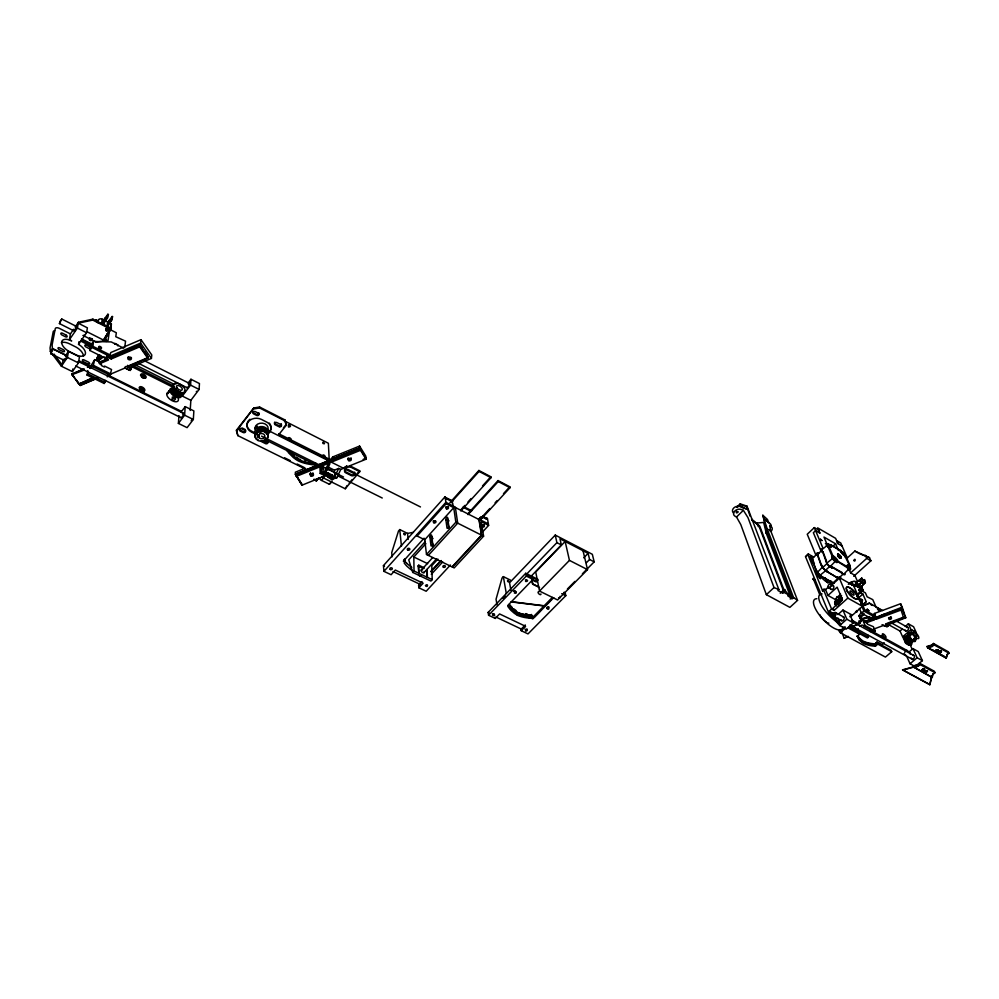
<?xml version="1.0" encoding="UTF-8"?>
<svg xmlns="http://www.w3.org/2000/svg" width="999" height="999" viewBox="0 0 999 999"><rect width="100%" height="100%" fill="white"/><g stroke="black" fill="none" stroke-linecap="round" stroke-linejoin="round"><path stroke-width="1.5" d="M266.321 433.017L266.184 430.594M266.433 433.354L266.321 430.606M264.498 432.217L264.51 428.608L420.479 506.943M264.598 431.78L264.747 429.108M264.847 432.442L264.86 428.833M264.985 432.043L264.635 429.283M265.397 432.654L265.597 430.07A2.148 1.698 1.3 0 0 265.859 429.795L265.559 429.508M265.609 431.905L265.622 429.495M265.859 432.205L265.859 429.795M262.637 430.881L262.787 428.334M263.099 431.63L263.112 428.022L263.499 431.143M263.873 431.318L264.186 428.746M260.427 431.506L260.452 427.897L259.99 431.593M261.288 430.769L261.413 428.072M261.551 431.418L262.013 427.834A2.185 1.723 1.5 0 1 262.15 428.171L262.213 430.806M262 431.443L262.013 427.834M766.196 527.16L766.32 533.379L790.521 596.753M258.579 437.35L258.604 434.94M258.591 430.944L258.991 428.346L258.966 430.756M258.791 431.518L258.791 429.008A1.811 1.436 1.5 0 1 258.616 428.583L258.616 428.534M259.116 437.062L259.228 434.627M331.743 461.313L278.733 434.677L286.201 425.362L284.94 420.854L259.553 407.954L259.553 407.005L253.821 408.004L236.476 430.157L237.824 435.601L307.68 470.154M259.553 431.118L259.49 428.683M256.768 432.904L256.943 430.169L256.918 432.579M257.18 433.653L257.168 431.243A1.536 1.211 1.6 0 0 256.768 431.306M257.48 431.805L257.779 429.133L257.854 432.242M257.667 432.604L257.892 429.857L257.879 432.305M236.451 431.118L253.821 408.004M822.052 551.935L822.989 551.76L822.052 551.935L821.303 550.149L827.184 545.417A2.735 0.912 46.2 0 1 828.283 544.717L828.758 544.293A2.735 0.912 46.2 0 0 827.659 544.979L827.746 546.753L826.623 544.88A3.422 1.136 46.2 0 1 827.809 544.13L831.068 544.942L840.733 550.536A4.645 1.523 46.3 0 0 845.941 556.193L845.254 556.818L844.692 555.531M237.824 435.601L236.476 430.157M849.762 566.458L850.436 568.781A3.434 1.136 46.5 0 1 849.3 569.592L847.614 568.643L847.901 567.757L849.287 568.556A2.747 0.912 46.5 0 0 850.349 567.807L849.762 566.458L849.287 566.883M858.266 593.406L862.574 589.547L861.138 585.701M110.964 320.217L110.427 321.253M913.411 640.484L909.627 643.468L913.323 640.222A3.609 1.186 47.6 0 1 912.849 639.934L909.515 643.331M845.254 556.818L845.291 556.168M190.197 410.464L190.859 400.337L199.101 389.423L199.45 383.554L190.946 379.258L188.199 382.942M178.983 415.621L178.396 423.401L187.1 427.647L193.331 419.48L193.868 410.926L185.215 406.63L181.169 411.988L181.219 411.238L107.88 375.05M190.859 400.337L182.33 396.079L190.559 385.114L190.946 379.258M840.971 598.001L837.374 601.76L837 600.961M906.917 641.296L907.729 641.932L911.338 638.998M178.396 423.401L184.603 415.184L185.215 406.63M182.33 396.079L182.53 393.406M107.23 375.562L125.15 367.957L130.157 370.454L131.731 366.77L151.423 358.416L151.786 354.97L141.009 339.672L110.752 352.572L109.428 357.23L111.039 358.042L139.748 345.816L148.052 357.542L128.871 365.684M130.157 370.454L131.269 368.918L127.323 366.87L147.74 358.204L147.914 356.531M148.052 357.542L148.152 356.593M139.798 345.055L110.04 357.967M147.74 358.204L139.698 346.853L139.86 344.855M151.423 358.416L140.609 343.107L141.009 339.672M131.269 368.918L131.443 367.47M127.323 366.87L127.51 365.422M127.422 366.995L127.597 365.547M125.15 367.957L125.337 366.508M124.775 347.252L125.549 341.171L115.784 336.713L116.334 332.754L110.901 329.995M117.807 345.854L117.932 344.917L114.873 343.369L114.748 344.305M107.28 376.86A5.132 1.161 -62.8 0 1 110.077 375.212L111.538 369.53L104.608 366.084L104.458 367.058L101.336 365.509L101.486 364.548L99.775 363.698L99.987 362.25L94.718 359.628L89.61 368.019M111.126 358.004L111.264 357.043M139.698 346.853L111.214 358.991L111.326 357.417L139.86 345.417M109.428 357.23L110.402 355.082L92.745 346.241L93.494 341.446L111.289 341.945L123.714 348.226M111.039 358.042L111.176 357.08M87.8 370.592L87.088 375.112L104.171 383.479L104.595 380.494M99.775 363.698L108.504 359.977L105.956 358.703L107.43 355.469L110.027 356.768M107.143 325.824L111.476 319.468L112.163 316.446L112.088 319.78L107.755 326.136L107.143 325.824L107.63 322.54L112.163 316.446M103.372 339.935L111.001 329.008L111.351 323.851L102.223 319.193A2.797 2.235 11.7 0 0 98.464 319.842L96.778 322.277M111.001 329.008L111.351 323.851M105.956 358.703L107.43 355.469M103.634 340.259L111.326 328.546L92.895 319.156L78.409 322.277L75.212 326.935M107.755 326.136L107.63 322.54M102.86 323.639L107.18 317.27L107.892 314.248L107.805 317.582L103.471 323.951L102.86 323.639L103.359 320.367L107.892 314.248M95.742 342.207L108.054 340.422L109.153 332.842L104.583 339.335L104.358 340.871L105.195 340.796M103.471 323.951L103.809 321.765M110.727 328.234L101.548 323.564L102.223 319.193M99.987 362L96.528 360.289L99.875 354.945M90.235 368.456A5.17 1.111 -62.8 0 1 92.969 366.77L94.718 359.628M98.002 322.764L98.464 319.842M92.657 342.645L91.908 347.44L112.125 357.555M107.13 359.103L89.798 350.462L90.559 345.654L93.494 341.446M73.614 329.258L70.43 333.903L69.381 339.735L71.716 340.909A10.265 5.232 32.6 0 0 62.25 340.572L61.688 341.833A10.265 5.232 32.6 0 0 69.793 351.81L76.748 355.207A10.227 5.207 32.7 0 0 85.265 354.295L85.489 352.872A10.227 5.207 32.7 0 0 78.546 344.368L86.576 332.754L87.388 327.834L78.247 323.201L92.745 320.08L92.895 319.156M98.601 377.697L80.295 385.477L76.099 379.62M93.981 377.659L78.809 384.103L91.296 378.346M54.62 330.719A4.296 2.173 32.3 0 0 53.209 331.755L50.05 347.952L50.375 351.536L61.364 366.208L72.39 371.591L78.446 362.899L79.458 356.83L68.481 351.398L65.335 355.969M78.809 384.103L71.853 374.013L83.179 369.193M72.39 371.591L72.84 368.943M78.546 344.368L78.996 341.683M69.381 339.735L77.398 328.072L78.409 322.277M61.364 366.208L67.408 357.467L68.481 351.398M63.224 359.328L62.2 364.997L53.946 353.996M736.912 507.067L740.197 503.858L747.002 506.156L778.87 589.61L777.909 590.509L782.791 593.169L783.328 590.409L758.815 525.624L751.748 519.542M782.791 593.169L784.302 589.51L788.735 594.979L787.761 595.866L792.607 598.501L793.581 597.614L767.244 529.02L762.849 515.247L766.333 529.895L792.607 598.501L790.084 598.925M924.038 668.868C921.915 670.354 921.79 671.191 924.774 669.43M847.901 567.757L847.664 568.668L847.901 567.082L838.136 561.488A4.733 1.573 46.4 0 0 832.866 555.731L828.87 546.341L827.272 546.441L828.221 546.316M931.617 676.098L929.832 684.752L931.83 676.198M932.055 677.047L932.879 673.85L932.279 677.522L913.523 666.982L932.279 677.522M929.857 648.339L926.985 646.39L931.518 645.142L933.466 643.481L948.376 651.81L949.05 653.234L947.089 654.882L946.228 658.154L947.352 653.995M924.762 670.816L925.661 672.152L927.609 670.978L925.524 671.865L924.962 670.829L924.999 671.902M940.758 650.761L939.397 652.135L939.023 650.898M905.394 638.049L908.978 634.852M922.102 669.767L922.976 670.279L924.637 669.143M860.301 582.717L864.297 579.632L865.047 582.542L860.501 587.412L858.69 583.903L859.452 584.577L862.462 581.068L861.725 578.159L856.118 582.442L857.916 585.951L862.836 581.281L861.725 578.159M861.962 585.851L865.409 582.742L864.297 579.632M852.085 584.49L852.222 585.414L851.136 582.28L852.447 584.69M924.824 671.028L925.736 671.615L926.86 670.853M314.285 479.657A1.886 0.962 38.9 0 0 314.697 479.895L316.371 480.981L317.133 478.921M314.697 479.895L316.283 480.606L316.883 478.746M832.592 556.605L831.655 556.768L832.592 556.605L833.166 557.954A2.76 0.924 46.4 0 0 835.813 560.839L837.212 561.638L836.925 562.524L835.214 561.525A3.459 1.149 46.4 0 1 832.367 558.429L831.668 556.818L832.866 555.731M106.006 317.969L105.432 318.793L108.504 314.56M106.881 334.041L104.458 340.959A4.208 0.912 -62.6 0 1 105.844 341.258M104.795 341.059L107.218 334.141M64.46 358.916C63.112 363.524 68.569 354.67 66.034 356.106M74.588 329.358C72.902 334.99 79.071 323.639 75.524 327.585M841.046 597.827L837.262 601.111M173.376 394.28L175.499 390.634M110.377 320.929L110.852 320.142M322.877 465.596L323.177 472.19L327.585 474.388L328.271 473.051L332.28 475.049L331.593 476.373L335.527 478.334L336.838 477.797L340.746 469.468L366.046 459.203L365.796 456.093L359.578 446.078L332.729 456.943L330.095 460.114M340.746 469.468L338.661 468.419L334.74 476.748L334.39 470.154L328.059 466.995M323.177 472.19L324.5 471.653L328.484 463.324L329.82 463.986L325.836 472.327M843.418 554.932A3.971 1.299 46.3 0 1 840.896 551.685L840.733 550.536M106.394 318.743L106.418 318.144M98.476 354.732L96.791 358.566L99.213 355.144M940.583 650.873C936.25 653.87 943.818 652.522 939.997 651.56M832.192 566.92L831.905 567.807L832.192 566.92L841.945 572.477L841.67 573.364L843.518 574.413L848.813 568.993A2.747 0.912 46.5 0 0 849.874 568.244L850.349 567.807M838.573 557.255L839.734 557.917L839.659 557.142M839.659 557.629L839.897 556.93M861.001 617.644L858.903 615.896L861.263 612.399M50.375 351.536L52.435 348.501L52.11 344.93L55.245 328.758A4.296 2.173 32.3 0 1 59.465 328.409L70.43 333.903M111.014 319.006L112.775 316.758M89.798 350.462L92.745 346.241M104.608 338.124L111.326 328.546M87.088 375.112L87.924 373.926A5.17 1.111 -62.8 0 1 88.499 371.978M99.7 358.778L98.089 361.064L103.134 357.105M104.895 356.868L104.47 357.455L107.967 359.203M104.171 383.479L105.007 382.305A5.132 1.161 -62.8 0 1 105.557 380.369M130.994 366.995L128.871 369.942L124.788 367.907M173.601 387.1L171.179 390.497L173.526 387.337M174.35 387.237L171.216 391.458L174.301 386.95M174.113 387.824L171.453 391.183A2.06 1.049 35.2 0 0 171.166 391.158M174.101 388.074L171.703 390.909M174.65 388.024L171.691 392.557L174.338 388.986M172.078 392.719L175.487 388.599M172.59 393.718L175.712 388.911M172.54 393.706L175.687 389.498M176.598 389.885L173.701 394.767A1.861 0.949 35.2 0 0 174.038 394.717L174.076 394.705M173.701 394.767L176.061 391.608M176.536 391.533L174.138 394.68M177.685 390.734L174.226 394.705M176.935 391.845L174.575 395.042A1.986 1.011 35.3 0 0 174.65 395.429L175.15 395.604M174.65 395.429L178.297 391.396M175.037 395.654L178.184 391.446M178.097 392.445L175.325 395.417M175.799 395.654L178.159 392.507M179.183 391.92L176.036 396.128L179.583 392.07M179.695 391.683L176.523 395.929L180.145 391.845M180.419 392.969L177.397 396.516L180.532 392.32M180.332 392.919L177.685 396.066M180.919 392.807L178.696 396.178M178.272 396.328A2.16 1.099 35.3 0 0 178.571 396.553L181.231 392.744L178.796 395.854M181.593 392.595L178.571 396.553M181.593 393.256L179.945 395.592A2.348 1.186 35.3 0 1 179.633 395.492L179.408 395.379M181.993 392.932L179.633 396.079M548.888 606.88L547.04 607.392M279.47 426.585L281.306 424.238M527.097 628.983L526.136 629.57M283.379 427.909L286.189 424.425L284.927 419.917L259.553 407.005M913.598 640.584L910.201 643.181A3.609 1.199 47.7 0 1 906.143 640.059L909.814 637.125C904.395 641.146 905.893 642.469 910.214 637.687A3.609 1.186 47.6 0 0 910.876 638.411M287.237 451.211L288.149 450.099L290.871 453.346A41.346 32.805 -1.7 0 0 298.389 459.428L299.45 460.064A41.583 33.029 -1.4 0 0 309.515 463.099L315.609 463.886L315.584 462.937L314.747 464.922L313.948 464.86A41.571 33.067 -1.5 0 1 299.787 461.613L297.515 460.489A41.533 32.967 -1.8 0 1 293.481 457.654L288.399 452.647L287.225 450.262L293.456 456.705A41.496 32.955 -1.8 0 0 298.564 460.177L299.762 460.676A41.533 33.054 -1.5 0 0 313.911 463.911L314.71 463.986M448.164 506.905L445.791 506.918A1.286 0.987 -7.9 0 0 447.727 507.317A1.286 0.987 -7.7 0 0 448.052 507.055M314.747 464.922L315.609 463.886M905.057 637.437L908.703 634.278M316.283 480.606L318.344 478.121M316.371 480.981L318.781 478.084M331.144 460.864L332.829 458.853L359.715 447.977L359.578 446.078M328.072 468.906C325.637 471.153 331.431 467.295 332.093 471.378M319.917 466.808L320.192 473.401L323.988 475.287L324.675 473.951L328.683 475.949L328.009 477.272L332.143 479.695L333.866 478.996L328.708 476.436M323.988 475.287L324.675 473.951M319.355 477.834A2.498 1.261 39.1 0 0 321.516 480.407L323.988 477.447M327.585 474.388L328.271 473.051M328.009 477.272L328.683 475.949M331.593 476.373L332.28 475.049M321.516 480.407L329.345 484.265L331.83 481.306M331.506 482.167L329.345 484.265M321.553 477.035L345.229 488.761L359.727 471.678L350.075 466.795L347.053 467.157L345.954 468.469L345.891 467.532M84.153 335.115L83.404 335.751M346.653 465.809L344.967 467.807L344.905 466.87M356.156 474.887L359.665 470.754L350.012 465.871L350.075 466.795M347.165 485.477L345.229 488.761M349.163 483.116L352.16 479.595M413.436 532.342L407.53 533.391L399.762 529.582L398.501 531.006L391.733 552.559L392.132 556.83M450.424 565.009L426.173 591.246L418.906 587.824L423.151 583.204L395.329 570.042L391.108 574.725L383.941 571.353L383.441 565.609L445.104 496.715L446.516 498.776M383.941 571.353L445.879 502.335L455.344 507.142L457.692 523.151L428.346 555.382M257.317 431.031A4.333 3.422 1.4 0 1 261.338 428.359L261.351 428.296A4.333 3.422 1.4 0 1 265.684 430.756M455.407 507.529L478.921 519.492L481.481 535.114L452.06 566.883L426.498 554.495L424.737 539.772L417.12 536.038L446.091 503.783L445.104 496.715M449.887 502.722L478.896 470.467L490.821 476.76L490.996 477.709L460.826 510.976M451.061 502.534L479.058 471.416L478.896 470.467M424.063 538.186L403.334 561.176L405.057 562L404.17 562.986L405.144 564.235A38.149 28.546 -7.6 0 0 407.18 566.47L410.364 569.18A38.149 28.546 -7.6 0 0 413.049 570.966M424.737 539.772L453.733 507.667L446.091 503.783M425.337 541.508L408.741 559.865L412.737 572.427L430.894 581.056L432.205 579.645L431.805 565.671L437.874 559.065M412.737 572.427L414.036 570.991L413.811 557.005L425.899 543.631M460.676 510.014L464.835 505.419M467.957 501.985L471.078 498.551M482.505 485.939L490.821 476.76M426.498 554.495L455.844 522.227L453.733 507.667M418.743 565.197L418.906 573.314L418.082 565.933L418.743 565.197L424.363 567.894M467.894 513.673L498.051 480.581L509.802 486.775L509.989 487.724L481.568 518.656M468.044 514.635L498.226 481.53L498.051 480.581M421.353 570.017L432.679 557.604M424.1 572.514L436.488 558.99M430.931 571.316L440.234 561.176M478.509 519.492L480.569 517.232L482.242 518.094L482.042 516.895L486.6 519.218L486.363 517.782L487.425 518.331L488.623 525.387L482.392 532.13M418.906 587.824L418.618 585.264L422.015 581.58M430.994 571.803L441.333 560.539M478.583 519.98L480.569 517.232M421.103 582.005L418.618 585.264M481.406 517.694L489.822 508.528M495.079 502.809L497.177 500.524M503.496 493.643L509.802 486.775M431.293 574.35L442.707 561.95M488.386 523.938L479.158 519.255L481.78 535.264L452.36 567.032L454.17 567.907L483.591 536.176L481.181 521.615L488.623 525.387M936.363 649.812L936.812 651.023L938.211 649.787M937.849 649.937L935.788 649.949M769.68 530.831L769.742 529.745M921.915 669.904C923.113 672.265 925.748 667.931 922.639 669.205M510.614 580.194L503.359 576.635L502.06 577.984L496.053 599.225L497.002 604.944M862 605.631L863.76 603.796M875.549 617.507L863.873 611.001L861.812 606.218L866.183 601.648L862.874 594.055L859.764 592.307M175.424 397.352L173.501 398.139L172.315 397.028M582.392 573.801L594.18 561.85L592.332 554.295L555.244 535.089L509.565 582.779L510.939 590.446M564.223 592.395L565.209 592.882L565.821 595.666L528.009 633.903L521.216 630.694L525.549 626.298L499.587 613.948L495.267 618.418L488.586 615.259L488.136 612.437L525.749 573.289L537.912 579.333M503.121 598.389L505.282 596.153M526.972 573.776L556.905 542.644L555.244 535.089M488.586 615.259L526.286 576.073L525.749 573.289M531.393 575.973L561.338 544.93L559.977 538.811L588.111 553.359L589.597 559.49L594.18 561.85M531.331 576.947L532.991 579.395L507.754 605.506L509.365 606.281L508.454 607.217L509.315 608.391A36.963 26.773 -11.4 0 0 511.151 610.514L514.048 613.061A36.963 26.773 -11.4 0 0 516.533 614.735L517.407 615.247M539.535 587.574L532.667 584.19L531.98 579.308L537.45 582.017M539.522 591.071L569.442 560.389L565.159 541.495L535.726 571.99L539.522 591.071L557.592 599.962L587.524 569.63L583.029 550.736M529.108 616.695L531.83 615.946L531.218 618.169L529.358 618.031M583.741 557.817L588.111 553.359M508.828 605.594A36.888 26.786 -11.5 0 0 511.338 608.379L512.037 609.028A36.888 26.786 -11.5 0 0 516.908 612.449L517.907 612.849A36.901 26.873 -11.4 0 0 529.994 615.322L531.555 614.485L531.743 615.446L530.182 616.296A36.926 26.886 -11.4 0 1 517.082 613.423A36.913 26.786 -11.5 0 1 512.949 610.626L511.5 609.353A36.913 26.786 -11.5 0 1 509.003 606.568L508.454 605.831M521.216 630.694L520.979 629.358L525.299 624.962M530.956 616.833L531.218 618.169L532.792 618.93L533.416 616.708L552.397 597.402M586.376 562.749L589.597 559.49M550.437 600.324L544.992 605.856L511.313 601.673M550.486 600.561L545.042 606.106L511.351 601.922M523.239 628.371L525.399 626.186M534.028 617.419L540.496 610.839M545.879 605.369L550.199 600.986M553.733 597.652L533.666 618.044L532.08 617.27M567.395 588.998L574.9 581.406M789.198 596.615L791.133 594.667M924.774 671.453L926.248 672.015L927.022 670.766M737.312 507.417L739.535 505.244M743.381 510.327L741.333 509.552A4.995 3.646 -19.3 0 0 734.864 510.976A4.995 3.646 -19.3 0 0 734.715 515.996L736.513 517.007L743.381 510.327L747.989 517.644L774.025 587.549L778.87 589.61M249.962 419.243L248.389 420.754A9.49 7.517 1.7 0 0 251.498 431.131L255.232 432.942M756.168 523.089L763.648 522.44L766.32 533.379L766.121 527.572M915.121 637.774L913.76 638.636M766.333 529.895L767.244 529.02L768.194 529.557M820.966 550.899L813.361 532.717L815.584 530.631L819.867 533.116L818.506 530.044L814.31 527.609L807.242 534.24L815.971 555.382M837.924 614.572L842.981 610.052L851.872 614.947A3.509 1.224 47.2 0 0 850.524 616.033L853.383 622.827L846.278 629.095L839.697 625.524L828.745 612.974L805.531 556.718L808.116 553.933L813.773 557.055M808.578 554.108L805.531 556.718M770.928 531.48A4.933 3.546 -19.9 0 0 771.178 526.585L769.68 525.337L770.579 530.481L797.552 600.362L789.897 607.367L766.358 594.667L774.025 587.549M818.493 553.159A3.409 1.149 46.3 0 0 817.095 554.045L811.712 559.015L817.045 572.04A3.434 1.186 46.5 0 0 820.291 575.624L833.803 583.216L838.161 579.27M825.936 546.278L828.283 544.717M833.591 583.404A2.735 0.937 46.7 0 1 833.141 583.191L819.655 575.611A2.747 0.949 46.5 0 1 817.032 572.739L812.187 559.278A2.722 0.937 46.3 0 1 812.05 558.678M821.727 565.946L817.569 554.345L821.777 550.449M821.253 565.684L817.095 554.045M780.244 593.256L784.302 589.51M783.328 590.409L784.315 590.946L785.289 590.059M832.791 546.391L835.589 543.806L823.975 537.075L827.384 545.079M831.905 567.807L830.032 566.745A3.447 1.161 46.4 0 1 826.747 563.149L822.514 551.498M821.727 565.247L822.477 567.057L817.507 572.302A2.747 0.949 46.5 0 0 820.129 575.174L825.761 570.654L836.925 577.672L837.199 576.785L836.925 577.672M826.747 563.149L832.691 558.391A2.76 0.924 46.4 0 0 835.326 561.276L830.032 566.745M827.634 571.715L825.324 570.042A2.76 0.937 46.5 0 1 822.951 567.32L827.197 563.386L825.986 561.338M837.961 554.02L837.674 554.27A2.572 0.849 46.4 0 1 839.884 555.744A2.572 0.849 46.4 0 1 841.021 557.929M844.704 554.845A2.722 0.899 46.3 0 0 842.107 552.01L841.645 552.447A2.722 0.899 46.3 0 1 844.118 555.032M825.599 570.217L829.869 566.308L831.717 567.357M837.212 561.638L836.875 562.499L838.136 561.488M827.16 572.14L827.434 571.253M847.189 558.066L854.869 551.073L869.492 557.667L870.903 560.789L853.708 576.323M841.67 573.364L841.945 572.477M849.762 567.195L850.024 565.584L845.941 556.193M840.671 594.155L834.939 599.313L827.959 595.454L825.574 589.622L828.945 586.563M831.193 584.527L839.048 577.397L853.533 585.589L854.694 584.54L863.348 590.147L856.605 596.178M837.199 576.785L839.023 577.822L843.331 573.963A2.747 0.924 46.6 0 0 844.542 573.963M848.139 570.491L850.336 568.506L848.463 566.708L849.912 568.144M850.661 572.902L866.72 558.366L865.321 555.244M827.959 595.454L837.137 587.162L842.394 599.7L833.116 608.016L834.09 610.414L847.814 598.114L862.462 606.293L851.036 616.433M848.301 584.328L850.586 582.267L851.498 582.492M849.999 583.953L852.135 582.017A2.198 1.498 -21.1 0 1 855.144 581.48L857.354 582.729M857.916 585.951L856.48 582.654L857.729 581.256M859.24 580.419L862.087 578.371M837.137 600.624L840.808 597.315M836.987 601.123L840.646 598.001M853.933 586.513L855.094 585.476L863.348 590.147M840.409 600.124C836.001 605.069 836.737 600.299 840.996 598.376M837.412 601.785L841.033 598.576M838.211 603.396L837.437 602.547L841.245 599.325M837.587 602.822L841.021 599.325M837.899 603.021L841.208 599.625M837.986 618.094L840.671 624.65L829.182 611.251L831.618 609.053L834.09 610.414M857.554 585.739L859.09 584.365M838.061 603.546L841.87 600.624M828.745 612.974L829.719 612.112M838.611 603.958L840.459 602.385M860.139 587.2L862.037 586.038M858.641 597.839L862.874 594.055M861.825 605.519L866.183 601.648M839.697 625.524L846.802 619.218L853.383 622.827M849.862 616.733L851.872 614.947M861.812 606.218L869.33 603.059L882.592 610.514M868.356 603.92L869.33 603.059M841.72 630.956L839.834 629.944L838.873 630.794L840.409 632.754L885.439 657.092L891.72 651.698L891.083 650.262L877.209 642.694L874.824 644.767L873.114 644.642A34.141 22.615 -21.1 0 1 866.383 643.368L862.986 642.082A32.455 21.454 -21.1 0 1 857.154 635.976M839.822 631.306L845.042 626.685M859.365 608.391L861.425 613.174L864.859 610.139L875.386 615.996L874.412 616.87L875.798 618.356L900.761 609.09L903.67 617.882L885.926 624.462L888.261 625.824L886.975 626.935L883.99 625.274L874.05 628.958M840.409 632.754L845.629 628.121M859.427 617.132L863.785 613.274M864.197 614.223L859.827 618.081L863.273 619.867M856.892 624.65L862.574 619.63L866.058 621.403L865.571 621.84M867.831 617.182L869.692 618.206L869.642 616.545M875.624 617.794L873.263 616.408L871.79 617.707L872.414 619.143L873.888 617.844L876.248 619.23L901.011 610.039L900.361 608.603M870.703 619.979L872.889 618.056M855.381 627.946L857.267 632.417L858.241 631.555A4.158 2.81 -60.7 0 1 858.228 628.746M864.11 626.385L865.097 625.524L875.299 631.143L874.325 631.992L864.11 626.385A4.158 2.81 -60.7 0 0 859.952 626.086M874.824 617.819L902.184 607.167L905.768 617.757L887.649 624.949L885.638 623.826M859.003 632.767L859.615 634.215L857.229 636.301L857.754 637.412A32.48 21.454 -21.1 0 0 863.586 643.518L866.108 644.53A34.178 22.615 -21.1 0 0 873.725 646.078L875.436 646.203L877.834 644.13L891.72 651.698M868.218 635.339A4.146 2.822 -60.7 0 0 868.443 637.125L867.469 637.974L857.267 632.417M887.786 624.225L900.024 631.031L902.109 629.233M905.244 626.523L908.366 623.813L913.573 626.735L916.245 632.529L911.026 629.607L908.366 623.813M857.791 635.714A32.443 21.466 -21.1 0 0 863.261 641.171A34.141 22.627 -21.1 0 0 873.388 643.731L874.962 643.856L876.91 642.157L881.805 644.83L884.215 642.732M911.026 629.607L902.634 636.838L900.024 631.031M908.99 634.153L904.957 637.787L905.431 638.598M904.957 637.961L908.528 634.715M905.156 638.723L908.903 635.289L905.156 638.723L908.228 636.75M908.99 635.539L905.094 638.486M909.04 636.301C912.062 638.773 898.113 642.744 909.24 636.288A3.609 1.186 47.6 0 0 909.714 636.987M905.556 639.348L909.277 636.301M905.631 639.647L909.24 636.6M906.33 640.659L909.902 637.587M910.264 637.724L906.917 641.071L910.501 637.999M906.93 641.358L910.501 638.299M907.192 641.633L910.763 638.561M907.404 641.608L911.026 638.561M907.704 641.87L911.275 638.811M912.137 639.522L908.278 642.357M909.028 643.156L912.611 639.897L909.04 642.956M909.714 643.156L910.264 643.606L914.035 640.571M910.751 643.493L913.511 641.108M904.632 652.31L906.892 650.386A3.821 1.286 47.9 0 1 910.214 653.746M905.294 654.695A3.821 1.286 47.9 0 1 907.142 657.255L910.052 663.761L915.321 666.633L922.402 660.651L918.231 651.535L912.974 648.638L909.352 651.735L910.539 654.357M910.052 663.761L917.119 657.754L922.402 660.651M927.197 646.865L932.229 645.204L931.955 646.091L927.646 647.814L946.228 658.154M927.646 647.814L932.179 646.565L934.14 644.904L949.05 653.234M918.019 665.746L918.281 664.859L913.086 666.021L917.582 664.797L919.505 663.161L934.365 671.278L935.027 672.714L933.103 674.325M913.735 667.457L918.231 666.221L920.166 664.597L935.027 672.714M940.821 651.098C941.158 654.32 936.725 650.886 940.858 651.061M922.452 669.367L923.313 668.631M841.645 595.729L840.758 596.79A1.399 0.824 -57.3 0 0 840.696 597.677L840.833 597.889A1.386 1.061 -67.3 0 0 842.182 597.827M96.528 360.289L101.573 356.331M742.382 505.719L747.002 506.156M911.538 633.878L910.514 635.714M840.271 577.547L839.572 578.059A2.735 0.924 46.6 0 0 840.284 577.672L840.122 577.035M421.016 575.886L420.804 576.036A1.861 0.962 42.3 0 1 418.668 575.012L418.569 574.875M261.226 433.079L259.49 432.942M494.093 613.861C489.185 616.183 497.739 615.884 493.494 614.185M548.501 607.267L547.302 607.479M905.594 637.724L906.605 637.837A3.609 1.199 47.7 0 0 906.143 640.059M110.277 356.031L140.609 343.107M131.281 348.514L134.141 347.29M87.425 367.382L91.671 365.572M98.751 362.55L107.243 358.928M110.077 357.717L114.323 355.906M117.145 354.707L121.391 352.897M124.226 351.685L128.471 349.875M131.306 348.676L135.552 346.865M84.291 368.931L71.803 374.263L80.295 385.477M88.799 367.02L91.633 365.809M98.714 362.787L107.455 359.066M80.332 385.227L95.817 378.658M172.465 393.206L172.515 393.181A1.911 0.974 35.2 0 0 172.265 393.381M131.381 357.779A1.773 1.411 9.2 0 1 130.744 358.279L130.32 358.391A1.773 1.411 9.2 0 1 128.134 357.292M305.282 468.156L295.379 472.19L295.429 474.388L301.998 484.19M363.124 459.39L365.971 458.241L359.715 447.977L295.417 474.138L302.023 485.177L327.535 474.825M295.429 474.388L359.715 447.977M295.804 475.424L360.09 448.776L295.791 474.925L302.023 485.177M296.191 476.461L360.502 450.299L366.046 459.203M320.192 473.401L321.516 472.864L324.7 474.438M334.39 470.154L338.661 468.419M71.728 374.75L84.116 370.092M875.811 616.957L874.3 613.511L900.611 603.733L902.184 607.167M848.301 627.559L852.622 625.948M855.506 624.887L859.827 623.276M864.16 621.665L872.814 618.456M875.449 617.37L876.248 619.23M881.468 615.247L885.788 613.636M848.388 627.797L859.939 623.513M864.26 621.902L872.914 618.693M877.072 617.245L897.439 609.69M854.869 627.06L850.936 628.521L850.336 627.085M865.721 621.366L866.345 622.802L873.938 619.979L873.313 618.543M848.376 636.425L844.068 638.024L848.463 636.663M887.012 623.314L903.508 617.207M863.124 605.769L867.045 604.383M257.218 432.33L257.155 432.355A1.861 1.461 1.5 0 0 256.668 432.604L256.843 432.954M859.689 589.048C862.587 588.486 859.502 592.082 858.703 589.847M929.832 684.752L902.572 669.842L918.106 665.584L918.231 666.221M902.696 670.129L918.231 665.871M526.236 629.695C523.164 632.866 530.944 629.807 525.049 629.32M939.747 651.56L938.536 651.41M526.598 579.982C522.664 583.204 531.431 580.444 525.387 579.932M837.574 555.943L839.897 557.405M837.811 555.606L838.81 556.118M860.151 618.843L868.456 617.082M861.088 619.355L869.38 617.594M253.808 408.953L259.553 407.954M493.518 614.085L492.395 613.836M261.251 428.371L260.851 430.794L260.789 428.346A1.823 1.436 1.5 0 0 260.489 427.934L260.452 427.897M77.085 326.748L61.813 319.043L60.24 321.004L59.428 323.576L74.7 331.256M59.428 323.576L61.813 319.043M864.672 579.845L863.748 579.607M829.445 545.054L830.144 545.092M531.743 615.446L531.056 615.396A36.938 26.836 -11.3 0 1 517.944 612.537A36.751 26.648 -11.4 0 1 513.848 609.727L513.111 609.103A36.751 26.648 -11.4 0 1 509.915 605.669L509.04 604.445M67.02 355.931L53.122 349.076L51.523 351.036L50.674 353.696L64.585 360.527M50.674 353.696L53.122 349.076M867.607 611.85L866.707 610.152M309.478 462.15L310.14 462.262M839.535 557.654L838.611 557.13M837.749 555.319L839.497 556.63M922.589 670.941C926.722 671.041 922.052 667.819 922.577 670.928M558.528 597.914L560.227 597.614L560.052 596.378M349.076 459.577L348.164 458.966A1.598 1.249 -3.1 0 0 351.186 458.441A1.598 1.249 -3.2 0 1 350.911 459.053M171.766 391.77L171.915 392.17A1.573 0.799 35.2 0 0 171.641 392.195M823.738 590.034L823.576 589.972A3.372 1.186 46.8 0 0 822.764 591.208L807.854 554.57M859.015 553.483L869.492 557.667M289.073 424.85L289.348 424.975A1.286 0.637 38 0 1 290.297 426.585A1.286 0.637 38 0 1 288.424 425.636A1.286 0.637 38 0 1 289.348 424.975M171.641 390.397L171.878 390.147A1.848 0.937 35.2 0 1 171.603 389.822L171.753 389.622A2.348 1.199 35.1 0 1 172.09 389.797M819.08 574.737L817.881 573.301L818.543 573.426M812.649 559.39L812.624 560.252M520.979 629.358L522.252 629.957M383.441 565.609L384.54 566.121M393.007 571.528L420.404 584.477M839.073 556.93L838.361 556.381M488.136 612.437L489.148 612.924M496.253 617.195L522.19 629.482M414.036 570.991L432.205 579.645M418.082 565.933L423.701 568.631M413.811 557.005L427.659 563.673M531.83 615.946L533.416 616.708M255.22 433.903L251.486 432.092A9.503 7.517 1.7 0 1 248.376 421.715L249.95 420.204A9.503 7.517 1.7 0 1 261.488 419.418L267.595 422.577A9.478 7.492 1.4 0 1 270.205 431.481L268.893 433.129A9.478 7.492 1.4 0 1 267.095 434.44M75.712 365.996L181.431 417.907M87.924 373.926L105.007 382.305M92.969 366.77L110.077 375.212M532.892 583.965L538.386 586.675M78.821 360.714L89.885 366.171M52.435 348.501L64.985 354.695M78.134 361.413L183.766 413.486M67.408 357.467L78.446 362.899M184.603 415.184L193.331 419.48M429.932 537.25L430.969 545.629A1.461 0.637 -63.7 0 0 431.943 545.641A1.461 0.637 -63.7 0 0 432.679 543.743L431.63 535.364A1.461 0.624 -63.6 0 0 430.669 535.364A1.461 0.624 -63.6 0 0 429.932 537.25L431.755 538.149L432.804 546.528M323.976 474.8L327.984 476.785M526.286 576.073L532.991 579.395M561.725 593.643L565.821 595.666M535.914 581.818L531.805 579.782L532.667 584.19M284.615 457.804L290.185 460.564M297.165 464.011L304.133 467.47M93.819 365.572L110.914 374.038M241.933 427.884L244.83 429.333A1.648 1.299 2.2 0 1 245.167 429.558M265.297 439.76L323.776 468.881M337.699 475.824L382.255 498.014M264.723 440.197L267.17 441.421A1.636 1.286 0.9 0 1 267.695 443.194A1.636 1.286 0.9 0 1 265.434 443.593L261.763 441.758A1.636 1.286 1.1 0 1 261.026 440.959M324.5 471.653L328.296 473.538M332.305 475.536L336.838 477.797M261.763 440.796L266.671 442.794A1.636 1.286 1 0 0 267.894 441.271L267.744 440.959M327.56 473.888L331.568 475.886M538.111 580.307L526.96 574.775L526.773 573.801L527.072 574.825M80.607 341.021L91.633 346.541M131.618 366.546L172.977 387.25M90.609 347.302L86.513 345.254A1.761 0.887 33 0 0 84.815 345.417A1.761 0.887 33 0 0 86.214 347.128L90.31 349.175M127.51 366.271L130.881 367.957M107.218 356.905L111.214 358.991M261.538 436.126L343.544 477.023M445.854 519.642L447.003 527.971A1.523 0.674 -63.3 0 0 448.039 527.959A1.523 0.674 -63.3 0 0 448.801 525.986L447.639 517.669A1.523 0.662 -63.2 0 0 446.603 517.682A1.523 0.662 -63.2 0 0 445.854 519.642L447.677 520.554L448.651 527.497M134.915 364.647L173.863 384.19M81.518 338.873L92.02 344.143M81.419 339.847L92.457 345.367M132.442 365.397L173.814 386.126M190.559 385.114L199.101 389.423M455.844 522.227L481.481 535.114M481.78 535.264L483.591 536.176M83.042 335.452L95.554 341.733M138.624 363.386L187.25 387.824M330.594 459.827L278.721 433.728L278.733 434.677M86.813 331.656L106.244 341.458M143.731 360.377L189.548 383.491M284.066 420.716L328.371 443.256L329.208 459.89M109.553 320.954L108.941 320.642L109.528 321.141M569.442 560.389L587.524 569.63M446.391 497.814L452.972 501.173M463.873 506.743L471.715 510.739M482.467 516.233L486.326 518.206L486.488 519.155M446.403 498.713L452.035 501.585M463.061 507.205L471.328 511.426M92.745 320.08L111.201 329.47M77.398 328.072L86.576 332.754M556.905 542.644L561.338 544.93M843.331 573.963L832.379 567.37M818.705 553.621L818.443 553.483A2.722 0.924 46.3 0 0 817.469 554.095L817.569 554.345M479.058 471.416L490.996 477.709M498.226 481.53L509.989 487.724M902.572 669.842L929.694 684.465M862.499 641.833L866.32 643.905M859.24 640.072L866.058 643.768M853.883 629.607L858.778 632.267L853.87 629.607M783.765 592.27L788.735 594.979M793.581 597.614L797.552 600.362M847.989 627.884L859.615 634.215M833.553 616.258L841.633 620.679M849.724 625.099L913.111 659.715M858.241 631.555L868.443 637.125M881.805 644.817L876.91 642.157L874.612 644.28L872.901 644.155A34.128 22.627 -21.1 0 1 862.774 641.595A32.443 21.454 -21.1 0 1 857.317 636.138M848.688 627.147L860.651 633.816M851.46 619.954L858.216 623.663M870.391 630.344L906.892 650.386M835.501 612.524L843.581 616.957M851.672 621.39L913.635 655.381M829.182 611.251L834.34 614.06M830.906 612.412L835.002 614.647M858.903 615.896L859.827 616.408M866.345 622.802L867.769 624.325L873.376 626.685L875.299 631.143M868.318 616.745L870.179 617.782M861.425 613.174L873.938 619.979M882.055 624.625L884.777 626.136M828.546 587.824L831.255 589.335M874.3 613.511L875.374 614.11M890.796 622.552L905.681 630.856M940.146 650.649L941.582 651.46M836.862 596.615L840.821 598.813M932.517 649.812L944.455 656.455M927.422 647.34L946.003 657.679M830.469 584.153L833.178 585.664M896.715 621.253L907.542 627.31M859.789 600.824L862.362 602.26M813.086 579.27L814.197 579.895M825.574 589.622L825.087 589.36A3.372 1.174 46.8 0 0 823.725 590.334L831.618 609.053M881.006 609.964L876.111 607.217L872.764 599.637L867.12 596.803L865.384 592.844L861.875 590.859M870.441 604.395L872.289 605.419L871.877 604.482M855.007 585.851A2.21 1.498 -21 0 1 857.055 585.876L862.587 588.998M860.701 589.098L860.027 590.359L858.89 589.947M826.972 571.69L836.737 577.21M752.16 520.442L753.121 520.991M826.46 560.901L822.989 551.76M840.122 551.236L841.445 551.997M825.399 543.518L827.984 545.017M831.243 545.392L840.596 550.811M840.733 551.223L842.107 552.01M854.869 551.073L857.979 552.884M866.72 558.366L870.903 560.789M842.07 546.003L837.861 543.556L835.589 538.311L817.644 527.872L819.867 533.116M812.187 559.278L811.712 559.003A3.397 1.161 46.3 0 1 812.836 557.966M829.869 566.308L829.595 566.133A2.76 0.937 46.4 0 1 827.209 563.411L827.209 563.411M813.76 578.633C811.45 577.385 814.734 581.793 814.797 579.882M905.156 637.911L905.169 637.374M174.638 397.652L174.987 397.889A1.698 1.249 -6.8 0 1 173.351 400.087L172.939 399.925A1.711 1.386 13.1 0 1 172.153 399.013L172.09 398.663A1.598 1.336 36.9 0 1 172.952 397.515L173.351 397.415A1.711 1.386 13.1 0 1 174.65 397.639M514.048 591.258C516.683 590.809 517.37 594.193 514.385 593.069C514.535 590.484 517.482 591.883 513.948 591.121M816.782 570.491C810.601 567.482 826.373 588.523 818.094 572.802M843.268 553.146L842.856 552.197L844.255 553.359L842.457 552.859L843.83 554.358L843.431 553.421M751.523 519.068L759.764 526.161L784.315 590.946M762.849 515.247L767.482 519.48L768.805 522.889L764.922 519.343L770.017 523.588A4.933 3.546 -19.9 0 1 770.928 526.773M406.868 563.436L410.04 566.133A38.062 28.534 -7.6 0 0 411.813 567.345M838.898 556.705L837.986 555.494M329.383 476.773L332.143 479.695M290.846 452.397L289.46 450.811M839.585 556.418L838.173 555.357L837.811 556.081M839.073 556.356L839.11 557.017A2.223 0.737 46.4 0 0 838.785 556.718L838.898 556.967M509.865 604.832L510.314 605.419A36.726 26.648 -11.4 0 0 510.926 606.118M839.834 629.944L841.37 631.892L840.783 630.444M71.853 374.013L74.401 377.385M837.786 600.799L837.749 600.411A1.848 0.649 46.9 0 1 838.011 600.686L838.211 600.886A3.684 1.286 47 0 0 837.836 600.874M140.697 346.029L142.345 348.376M144.843 351.898L147.328 355.419M140.609 346.191L147.889 356.768M177.01 396.066L177.023 396.091A1.786 0.912 35.3 0 0 177.347 396.478M736.513 517.007L740.796 524.6L766.358 594.667M847.627 567.22L848.151 568.244L837.05 561.163A4.046 1.349 46.4 0 0 833.104 556.843L832.155 556.381L827.734 546.003L828.77 546.678A3.984 1.324 46.2 0 0 829.195 546.903M829.907 544.617L830.419 545.629A3.984 1.324 46.2 0 1 829.595 547.065M811.887 557.654C807.579 552.01 812.249 565.759 814.447 563.886M933.466 643.481L934.14 644.904M822.951 567.32L822.202 565.509M904.719 615.471L905.768 617.757M912.974 648.638L917.119 657.754M919.505 663.161L920.166 664.597M910.314 645.142L912.149 649.2M887.624 624.387L888.261 625.824M861.613 587.35L862.574 589.547M873.263 616.408L873.888 617.844M847.427 558.291L840.758 542.981L836.65 540.596L837.961 543.618M857.579 581.605L854.832 575.299L850.561 572.864L849.45 570.279M855.144 581.48L857.055 585.876M869.155 616.97L869.692 618.206M854.694 584.54L855.094 585.476M862.786 605.357L864.859 610.139M835.589 543.806L838.473 550.486M852.135 582.017L862.462 606.293M877.209 642.694L877.834 644.13M874.824 644.767L875.436 646.203M862.262 619.055L865.097 625.524M839.048 577.397L847.814 598.114M756.643 522.627L758.353 526.648M814.31 527.609L822.639 547.415M831.18 581.131L832.766 584.952M842.981 610.052L846.802 619.218M826.298 579.07L827.397 581.73A7.867 2.735 46.6 0 1 827.784 582.979M825.274 577.897L827.022 582.117M812.399 558.903L813.935 562.637M813.636 579.582L819.879 595.029M842.082 632.829L844.167 638.261M740.197 503.858L741.458 507.267L747.177 509.19L740.222 506.555A4.983 3.646 -19.4 0 0 733.766 507.979A4.983 3.646 -19.4 0 0 733.616 512.986M360.127 449.263L360.502 450.299M746.665 506.418L750.187 516.246M900.611 603.733L904.195 614.323M564.11 592.345L564.435 593.369M530.681 615.372L530.869 616.346M525.911 613.573L526.448 616.433M509.128 604.944L509.365 606.281M508.454 607.217L508.216 605.881L509.078 607.055A36.926 26.773 -11.4 0 0 510.914 609.153L513.811 611.725A36.926 26.773 -11.4 0 0 517.182 613.91A36.938 26.898 -11.6 0 0 529.083 616.795M503.359 576.635L506.293 593.481M480.656 517.719L481.068 520.229M495.042 617.082L495.267 618.418M450.786 500.949L450.961 502.147L452.659 503.021L453.096 505.993M426.511 569.979L427.385 577.347L427.172 569.243M416.945 534.577L417.12 536.038M407.53 533.391L408.179 539.46M405.057 562L404.745 558.953L403.858 559.939L404.832 561.188A38.062 28.534 -7.6 0 0 406.868 563.411M399.762 529.582L401.448 546.303M359.665 470.754L359.727 471.653M346.99 466.221L347.053 467.157M332.729 456.943L332.829 458.853M321.228 466.271L321.516 472.864M286.189 424.425L286.201 425.362M284.927 419.917L284.94 420.854M915.459 640.846A5.507 1.811 47.6 0 1 909.902 638.274A5.507 1.811 47.6 0 1 908.815 633.191M910.926 641.346A5.495 1.823 47.7 0 1 910.251 644.48A5.495 1.823 47.7 0 1 904.557 638.798A5.495 1.823 47.7 0 1 906.243 636.675M911.088 643.918A5.495 1.823 47.7 0 1 908.615 644.63A5.495 1.823 47.7 0 1 903.833 639.422A5.495 1.823 47.7 0 1 904.669 636.912M845.029 574A3.434 1.149 46.6 0 1 843.518 574.413M841.757 552.197A3.397 1.124 46.3 0 1 844.367 554.92M821.303 550.149A3.409 1.149 46.2 0 1 821.877 548.938M840.596 577.322A3.422 1.161 46.6 0 1 839.547 578.433M831.068 544.942A4.67 1.548 46.2 0 1 828.87 546.341M847.901 567.082A4.708 1.548 46.6 0 1 850.024 565.584M811.712 559.715A2.722 0.937 46.3 0 1 811.663 558.841M847.464 566.808A4.021 1.324 46.6 0 1 849.212 566.096L850.236 566.77L844.792 555.931A3.971 1.299 46.3 0 1 843.893 555.319M839.884 557.904A2.572 0.849 46.4 0 1 837.674 555.694A2.223 0.737 46.4 0 1 837.961 555.956M837.661 554.582A2.235 0.737 46.4 0 1 840.159 556.256A2.235 0.737 46.4 0 1 840.159 557.854A2.235 0.737 46.4 0 1 837.661 555.357M825.761 570.654A3.447 1.174 46.5 0 1 822.477 567.057M821.69 550.199A2.722 0.912 46.2 0 1 821.702 549.562M837.874 622.589A20.317 7.168 47 0 1 821.253 604.994A20.317 7.168 47 0 1 822.09 593.968M841.732 629.482A20.28 7.243 47.1 0 1 820.441 616.371A20.28 7.243 47.1 0 1 816.857 598.701M843.031 627.06A20.28 7.243 47.1 0 1 842.806 628.071M828.895 623.189A7.68 2.76 47.1 0 1 827.821 622.877M826.585 622.24A7.68 2.76 47.1 0 1 819.804 614.61M862.187 599.687A4.096 2.722 -59.9 0 1 862.599 600.324M859.29 599.537A4.096 2.722 -59.9 0 1 861.613 599.275M859.939 599.837A3.409 2.273 -59.9 0 1 862.062 603.221M858.853 599.862A3.409 2.273 -59.9 0 1 861.662 600.499A3.409 2.273 -59.9 0 1 860.801 604.395M890.683 616.795A1.399 0.924 -21.2 0 1 888.673 617.744M855.581 630.169A1.399 0.924 -20.2 0 1 854.969 630.531M853.358 629.645A1.399 0.924 -20.2 0 1 853.72 629.145M890.846 616.77A1.399 0.924 -21.2 0 1 888.511 617.882M855.681 630.406A1.399 0.924 -20.2 0 1 855.069 630.769M873.301 630.893A4.146 2.822 -60.7 0 1 874.325 631.992M870.141 631.668A4.146 2.822 -60.7 0 1 872.577 630.706M838.661 603.983A3.684 1.286 47 0 1 837.537 601.036M841.345 600.736A5.632 1.948 47 0 1 840.321 596.166M838.536 604.882A5.619 1.961 47 0 1 836.001 600.312A5.619 1.961 47 0 1 838.536 599.912M836.875 604.42A5.619 1.961 47 0 1 836.887 600.149M841.707 600.024A3.696 1.274 47 0 1 841.295 599.313M131.406 357.542A1.773 1.411 9.3 0 1 128.172 357.055M196.641 391.271A2.448 0.674 -62.7 0 1 196.316 391.658M141.758 377.235A1.361 0.699 34.4 0 1 142.233 376.186A1.361 0.699 34.4 0 1 143.856 377.647A1.361 0.699 34.4 0 1 142.27 377.697M61.351 342.707A10.252 5.245 32.5 0 1 69.668 343.881L76.486 347.327A10.215 5.232 32.7 0 1 83.429 355.831M188.312 384.103A2.535 0.687 -62.7 0 1 189.523 383.816A2.535 0.687 -62.7 0 1 188.112 387.025A2.535 0.687 -62.7 0 1 186.913 387.312M182.455 413.886A2.585 0.712 -63 0 1 183.566 413.886A2.585 0.712 -63 0 1 182.043 417.17A2.585 0.712 -63 0 1 180.931 417.17M191.733 419.817A2.572 0.724 -63 0 1 191.184 420.829M139.423 387.787A3.197 1.648 34.4 0 1 143.094 389.448A3.197 1.648 34.4 0 1 143.569 392.108M140.434 375.112A3.072 1.561 34.4 0 1 143.194 375.612A3.072 1.561 34.4 0 1 145.292 377.972M91.995 339.248A1.399 1.111 11.4 0 1 90.722 340.597A1.399 1.111 11.4 0 1 89.323 339.123A1.399 1.111 11.4 0 1 91.321 338.536M108.666 329.108A1.399 1.124 11.2 0 1 106.781 330.07A1.399 1.124 11.2 0 1 106.269 328.209M92.045 339.161A1.399 1.111 11.4 0 1 89.46 338.199M98.489 347.54A1.523 0.762 33.3 0 1 99.962 348.089A1.523 0.762 33.3 0 1 100.674 349.25M105.132 341.258A4.208 0.912 -62.6 0 1 106.418 339.885M178.284 398.576A6.768 3.459 35.2 0 1 175.037 401.698A6.768 3.459 35.2 0 1 167.757 396.978A6.768 3.459 35.2 0 1 168.506 392.22M180.707 393.344A6.768 3.447 35.2 0 1 178.509 397.739A6.768 3.447 35.2 0 1 170.492 392.52A6.768 3.447 35.2 0 1 172.715 388.136M184.49 390.584A6.781 3.434 35.3 0 1 180.482 393.331A6.781 3.434 35.3 0 1 173.289 387.674A6.781 3.434 35.3 0 1 176.074 383.966M179.021 395.729A4.446 2.26 35.2 0 1 173.801 394.393A4.446 2.26 35.2 0 1 172.215 390.134M108.304 330.207A1.399 1.124 11.1 0 1 106.394 329.695A1.399 1.124 11.1 0 1 106.843 328.184M107.892 328.122A1.399 1.124 11.1 0 1 108.529 328.434M92.42 339.036A1.399 1.111 11.4 0 1 90.584 339.685A1.399 1.111 11.4 0 1 89.848 338.062M100.15 323.201A2.81 2.248 11.6 0 1 101.548 323.564M906.568 627.472A2.073 1.449 -59.7 0 1 908.428 628.334A2.073 1.449 -59.7 0 1 907.067 630.918A2.073 1.449 -59.7 0 1 905.206 630.057M842.819 616.845A2.173 1.436 -60.8 0 1 844.242 618.219A2.173 1.436 -60.8 0 1 842.656 620.691A2.173 1.436 -60.8 0 1 840.971 619.73M831.917 585.938A2.148 1.386 -60 0 1 833.815 586.301A2.148 1.386 -60 0 1 832.929 588.985A2.148 1.386 -60 0 1 830.868 589.085M912.674 655.419A2.098 1.486 -60.6 0 1 914.472 656.518A2.098 1.486 -60.6 0 1 912.961 659.078A2.098 1.486 -60.6 0 1 911.175 657.979M905.519 641.221A2.06 0.687 47.7 0 0 904.819 641.895A2.06 0.687 47.7 0 0 906.792 644.043L908.128 644.78A2.06 0.687 47.7 0 0 908.603 643.706M881.493 635.676A2.572 0.874 47.6 0 1 881.955 635.976M882.442 636.375A2.572 0.874 47.6 0 1 882.904 636.838M856.717 610.526A2.498 0.862 47.1 0 1 856.98 611.925A2.498 0.862 47.1 0 1 855.556 611.463M859.652 622.951A2.685 0.924 47.3 0 1 859.003 620.903A2.685 0.924 47.3 0 1 861.026 621.79M904.083 653.646A3.821 1.286 47.9 0 1 904.682 654.12M830.132 580.844A7.88 2.722 46.5 0 1 826.56 581.818A7.88 2.722 46.5 0 1 819.779 575.037M836.837 606.031A4.92 1.711 47 0 1 835.664 601.423M835.364 605.057A4.908 1.723 47 0 1 834.664 603.758M834.59 602.035A4.908 1.723 47 0 1 834.752 601.91M835.526 601.86A4.908 1.723 47 0 1 836.6 602.285M313.349 474.1A1.598 1.236 -1.6 0 1 311.139 474.85A1.598 1.236 -1.6 0 1 310.489 473.064M351.111 459.003A1.598 1.249 -3.2 0 1 348.176 459.215M348.102 458.254A1.598 1.249 -3.2 0 1 348.289 457.954M351.036 458.042A1.598 1.249 -3.2 0 1 351.173 458.354M313.424 474.026A1.598 1.236 -1.6 0 1 311.151 475.099A1.598 1.236 -1.6 0 1 310.776 473.064M312.712 472.927A1.598 1.236 -1.6 0 1 313.261 473.401M354.633 472.202A2.373 1.848 -3.4 0 1 351.186 474.625L345.13 471.503A2.373 1.848 -3.1 0 1 344.543 470.167M305.594 461.263A41.558 33.017 -1.4 0 1 304.333 460.901M300.624 459.615A41.558 33.017 -1.4 0 1 299.438 459.115M298.364 458.479A41.309 32.792 -1.6 0 1 296.303 457.105M294.355 455.631A41.309 32.792 -1.6 0 1 291.671 453.234M288.336 426.748A1.286 0.637 38 0 1 288.823 427.185M281.268 424.038A1.648 1.299 0.6 0 1 278.946 425.736L275.262 423.876A1.648 1.311 0.8 0 1 274.737 422.077M253.159 411.151A1.661 1.324 2.1 0 0 253.709 412.987L256.556 414.423A1.661 1.324 1.9 0 0 259.053 413.037M245.579 430.157A1.648 1.299 2.2 0 1 243.107 431.531L240.21 430.082A1.648 1.299 2.4 0 1 239.935 428.022M269.28 423.064A9.466 7.492 1.5 0 1 270.205 430.532L268.893 432.167A9.466 7.492 1.5 0 1 267.095 433.491M316.271 478.896A1.886 0.962 38.9 0 1 315.809 479.882A1.886 0.962 38.9 0 1 314.061 479.158M258.054 439.785A6.631 5.22 1.3 0 1 256.231 432.205A6.631 5.22 1.3 0 1 265.971 431.531A6.631 5.22 1.3 0 1 266.071 439.235M264.66 440.01A6.631 5.22 1.3 0 1 263.049 440.484M257.904 437.225A4.346 3.422 1.3 0 1 257.292 434.64M259.166 435.502A1.648 0.912 26.3 0 1 258.841 435.552M255.232 429.682A6.593 5.207 1.4 0 1 262.362 423.151A6.593 5.207 1.4 0 1 267.32 430.944M255.881 434.39A6.606 5.22 1.4 0 1 257.243 427.772A6.606 5.22 1.4 0 1 265.759 427.772A6.606 5.22 1.4 0 1 267.32 434.39M484.078 524.925A1.274 0.962 -9.5 0 1 481.643 525.024M431.755 538.149A1.461 0.624 -63.6 0 1 432.08 536.863M447.677 520.554A1.511 0.662 -63.2 0 1 448.014 519.218M424.138 571.59A2.01 1.024 42.3 0 1 423.176 572.802A2.01 1.024 42.3 0 1 421.054 570.704A2.01 1.024 42.3 0 1 422.502 569.979M484.278 525.012A1.274 0.962 -9.5 0 1 481.805 524.962M449.001 520.741A1.523 0.662 -63.2 0 1 447.864 521.341A1.523 0.662 -63.2 0 1 448.076 519.705M448.701 527.909A1.523 0.674 -63.3 0 1 449.038 526.56M432.829 545.929A1.511 0.662 -63.7 0 1 432.992 544.218M433.017 538.386A1.511 0.649 -63.6 0 1 431.905 538.973A1.511 0.649 -63.6 0 1 432.13 537.337M529.333 618.131A36.975 26.911 -11.6 0 1 517.345 615.322M516.046 610.514A36.726 26.648 -11.4 0 1 513.673 608.753M512.237 607.479A36.726 26.648 -11.4 0 1 511.563 606.805M527.41 614.098A36.913 26.836 -11.3 0 1 526.273 613.923M538.886 591.883A1.811 0.862 44.4 0 0 538.573 591.833L538.324 591.883A1.811 0.862 44.4 0 0 538.673 593.618L538.998 593.955A1.811 0.862 44.4 0 0 540.397 594.642L540.659 594.592A1.811 0.862 44.4 0 0 540.896 593.93M853.833 560.476C855.556 563.111 855.731 556.705 853.833 560.476M835.514 559.777L834.065 558.441L835.514 559.777M829.607 545.904L828.171 544.592L829.607 545.904M425.499 585.564C427.897 588.811 428.496 582.392 425.499 585.564M821.877 540.571L820.416 539.235L821.877 540.571M546.965 608.428C549.15 611.538 549.987 605.344 546.965 608.428M110.352 319.83L109.715 320.979L110.352 319.83M403.708 533.566C404.857 537.037 406.705 533.004 403.708 533.566M255.319 428.134L255.469 428.758L256.843 426.823A1.548 0.724 -43.5 0 0 256.843 425.849L255.319 428.134M737.924 511.95C735.901 515.172 735.326 509.602 737.924 511.95M169.118 390.734L169.031 391.108A1.648 0.662 -68.8 0 1 168.356 393.119A1.648 0.662 -68.8 0 1 167.407 393.406L169.118 390.734M105.282 318.781L104.67 318.469L105.282 318.781M290.984 439.323L290.959 439.523A1.486 0.737 38.1 0 1 289.036 439.048A1.486 0.737 38.1 0 1 289.011 437.612A1.486 0.737 38.1 0 1 290.946 439.073L290.984 439.323M324.45 443.556C321.753 444.767 322.527 439.897 324.45 443.556M859.152 590.571C860.688 593.356 862.1 587.799 859.152 590.571M913.685 639.535L913.635 639.797A1.386 0.974 -17.8 0 0 914.01 640.446L914.272 640.546A1.361 0.712 -27.2 0 0 915.808 639.984A1.361 0.712 -27.2 0 0 916.145 638.935L915.946 638.786A1.386 0.974 -17.8 0 0 915.022 638.611L914.672 638.698A1.299 1.074 -3.1 0 0 913.685 639.535M859.515 581.318L860.276 580.993L859.515 581.318M862.1 582.779L862.861 582.454L862.1 582.779M862.462 582.991L863.261 582.767L862.462 582.991M936.275 650.699C937.911 653.458 939.36 647.814 936.275 650.699M925.199 671.778C926.66 674.55 928.333 669.005 925.199 671.778M879.207 610.664L877.534 609.053L879.207 610.664M509.028 581.768C506.306 582.367 507.804 578.359 509.028 581.768M908.928 633.541L908.79 633.853A1.349 0.862 -56.9 0 0 908.74 634.74L908.903 634.939A1.349 1.086 -67.7 0 0 910.776 633.329L910.688 633.066A1.349 0.862 -56.9 0 0 910.151 632.667L908.928 633.541M868.905 610.876L867.232 609.203L868.905 610.876M354.807 474.55L354.533 474.987A2.373 1.848 -3.4 0 1 351.248 475.561L345.642 472.752A2.373 1.848 -3.1 0 1 344.992 470.192L345.404 469.83A2.373 1.848 -3.1 0 1 348.289 469.617L353.896 472.44A2.373 1.848 -3.4 0 1 354.807 474.55M435.489 521.003L433.279 520.954A1.286 0.974 -7.2 0 0 435.489 521.003M911.425 639.198L907.854 642.27L911.425 639.198M95.842 319.692L96.453 320.005L95.842 319.692M833.803 583.216L833.141 583.191L833.815 583.229M848.601 587.175L848.089 587.012A7.98 2.71 46.9 0 0 847.152 591.008A7.98 2.71 46.9 0 0 854.37 598.401A7.98 2.71 46.9 0 0 857.604 596.74L857.392 596.166A7.98 2.71 46.9 0 0 848.613 587.175M62.712 351.461L59.441 349.837A1.811 0.924 32.3 0 1 58.017 348.089A1.811 0.924 32.3 0 1 59.79 347.914L63.074 349.538A1.798 0.924 32.4 0 1 64.485 351.286A1.798 0.924 32.4 0 1 62.712 351.461M87.974 363.923L83.816 361.875A1.786 0.912 32.9 0 1 82.405 360.139A1.786 0.912 32.9 0 1 84.128 359.952L88.287 362A1.773 0.912 33 0 1 89.698 363.736A1.773 0.912 33 0 1 87.974 363.923M244.817 430.294L241.908 428.846A1.648 1.299 2.4 0 0 239.635 429.245A1.648 1.299 2.4 0 0 240.185 431.044L243.094 432.492A1.648 1.299 2.2 0 0 245.354 432.092A1.648 1.299 2.2 0 0 244.817 430.294M65.747 334.865L62.575 333.279A1.786 0.899 32.4 0 0 60.827 333.429A1.786 0.899 32.4 0 0 62.225 335.152L65.41 336.738A1.786 0.899 32.5 0 0 67.145 336.588A1.786 0.899 32.5 0 0 65.747 334.865M258.304 413.149L255.444 411.7A1.661 1.324 2.1 0 0 253.147 412.1A1.661 1.324 2.1 0 0 253.696 413.936L256.543 415.372A1.661 1.324 1.9 0 0 258.841 414.972A1.661 1.324 1.9 0 0 258.304 413.149M280.707 424.5L277.023 422.627A1.648 1.311 0.8 0 0 274.75 423.027A1.648 1.311 0.8 0 0 275.262 424.825L278.946 426.698A1.648 1.299 0.6 0 0 281.219 426.298A1.648 1.299 0.6 0 0 280.707 424.5M913.186 633.453A2.76 0.899 47.6 0 0 916.607 636.538A2.76 0.899 47.6 0 0 915.059 633.254A2.76 0.899 47.6 0 0 913.186 633.453M911.488 632.617A5.519 1.798 47.6 0 0 918.318 638.648A5.519 1.798 47.6 0 0 915.047 631.992A5.519 1.798 47.6 0 0 911.488 632.617M837.961 555.432A2.572 0.849 46.4 0 0 841.183 557.854A2.572 0.849 46.4 0 0 839.197 554.607A2.572 0.849 46.4 0 0 837.961 555.432M847.352 591.183A7.767 2.635 46.9 0 0 857.092 598.838A7.767 2.635 46.9 0 0 851.56 589.048A7.767 2.635 46.9 0 0 847.352 591.183M850.324 592.357A2.822 0.962 46.9 0 0 853.858 595.129A2.822 0.962 46.9 0 0 851.835 591.558A2.822 0.962 46.9 0 0 850.324 592.357M889.747 619.455A1.399 0.924 -21.2 0 0 891.458 617.956A1.399 0.924 -21.2 0 0 889.21 617.931A1.399 0.924 -21.2 0 0 889.747 619.455M140.097 389.885A1.461 0.762 34.4 0 0 142.32 390.984A1.461 0.762 34.4 0 0 141.346 389.198A1.461 0.762 34.4 0 0 140.097 389.885M139.585 388.574A3.197 1.648 34.4 0 0 144.405 390.959A3.197 1.648 34.4 0 0 142.283 387.088A3.197 1.648 34.4 0 0 139.585 388.574M141.084 375.674A3.072 1.561 34.4 0 0 145.717 377.984A3.072 1.561 34.4 0 0 143.669 374.275A3.072 1.561 34.4 0 0 141.084 375.674M106.194 330.719A1.399 1.124 11.1 0 0 108.491 330.332A1.399 1.124 11.1 0 0 106.756 328.871A1.399 1.124 11.1 0 0 106.194 330.719M174.151 387.262A6.793 3.434 35.3 0 0 184.328 392.332A6.793 3.434 35.3 0 0 179.645 384.053A6.793 3.434 35.3 0 0 174.151 387.262M176.786 387.6A3.397 1.711 35.3 0 0 181.88 390.097A3.397 1.711 35.3 0 0 179.483 385.951A3.397 1.711 35.3 0 0 176.786 387.6M128.434 359.39A1.773 1.411 9.2 0 0 131.369 358.891A1.773 1.411 9.2 0 0 129.171 357.055A1.773 1.411 9.2 0 0 128.434 359.39M99.163 347.477A1.523 0.762 33.3 0 0 101.448 348.239A1.523 0.762 33.3 0 0 99.962 346.428A1.523 0.762 33.3 0 0 99.163 347.477M882.517 634.827A2.572 0.874 47.6 0 0 885.713 637.737A2.572 0.874 47.6 0 0 884.365 634.69A2.572 0.874 47.6 0 0 882.517 634.827M834.727 616.133A2.11 1.386 -60.8 0 0 835.788 612.749A2.11 1.386 -60.8 0 0 833.066 614.298A2.11 1.386 -60.8 0 0 834.727 616.133M829.694 587.687A2.073 1.336 -60 0 0 830.756 584.365A2.073 1.336 -60 0 0 828.071 585.926A2.073 1.336 -60 0 0 829.694 587.687M311.001 475.999A1.598 1.236 -1.6 0 0 313.461 475A1.598 1.236 -1.6 0 0 311.151 473.851A1.598 1.236 -1.6 0 0 311.001 475.999M348.788 460.651A1.598 1.249 -3.2 0 0 351.261 459.652A1.598 1.249 -3.2 0 0 348.976 458.491A1.598 1.249 -3.2 0 0 348.788 460.651M323.052 455.831A1.299 0.649 39 0 0 324.95 456.78A1.299 0.649 39 0 0 323.951 455.119A1.299 0.649 39 0 0 323.052 455.831M258.017 440.509A6.631 5.22 1.3 0 0 268.169 436.351A6.631 5.22 1.3 0 0 258.429 431.468A6.631 5.22 1.3 0 0 258.017 440.509M259.827 438.349A3.322 2.61 1.3 0 0 264.86 436.201A3.322 2.61 1.3 0 0 259.94 433.816A3.322 2.61 1.3 0 0 259.827 438.349M482.442 527.035A1.274 0.962 -9.5 0 0 484.378 526.111A1.274 0.962 -9.5 0 0 482.517 525.349A1.274 0.962 -9.5 0 0 482.442 527.035M446.64 508.903A1.299 0.987 -8 0 0 448.501 507.842A1.299 0.987 -8 0 0 446.491 507.192A1.299 0.987 -8 0 0 446.64 508.903M433.891 522.777A1.286 0.974 -7.4 0 0 435.914 521.977A1.286 0.974 -7.4 0 0 434.115 521.078A1.286 0.974 -7.4 0 0 433.891 522.777M390.347 569.517A1.261 0.937 -5.7 0 0 392.332 568.743A1.261 0.937 -5.7 0 0 390.534 567.894A1.261 0.937 -5.7 0 0 390.347 569.517M408.017 550.162A1.274 0.949 -6.4 0 0 409.827 549.138A1.274 0.949 -6.4 0 0 407.842 548.526A1.274 0.949 -6.4 0 0 408.017 550.162M443.593 567.357A1.249 0.924 -7.8 0 0 445.379 566.346A1.249 0.924 -7.8 0 0 443.444 565.746A1.249 0.924 -7.8 0 0 443.593 567.357"/></g></svg>
